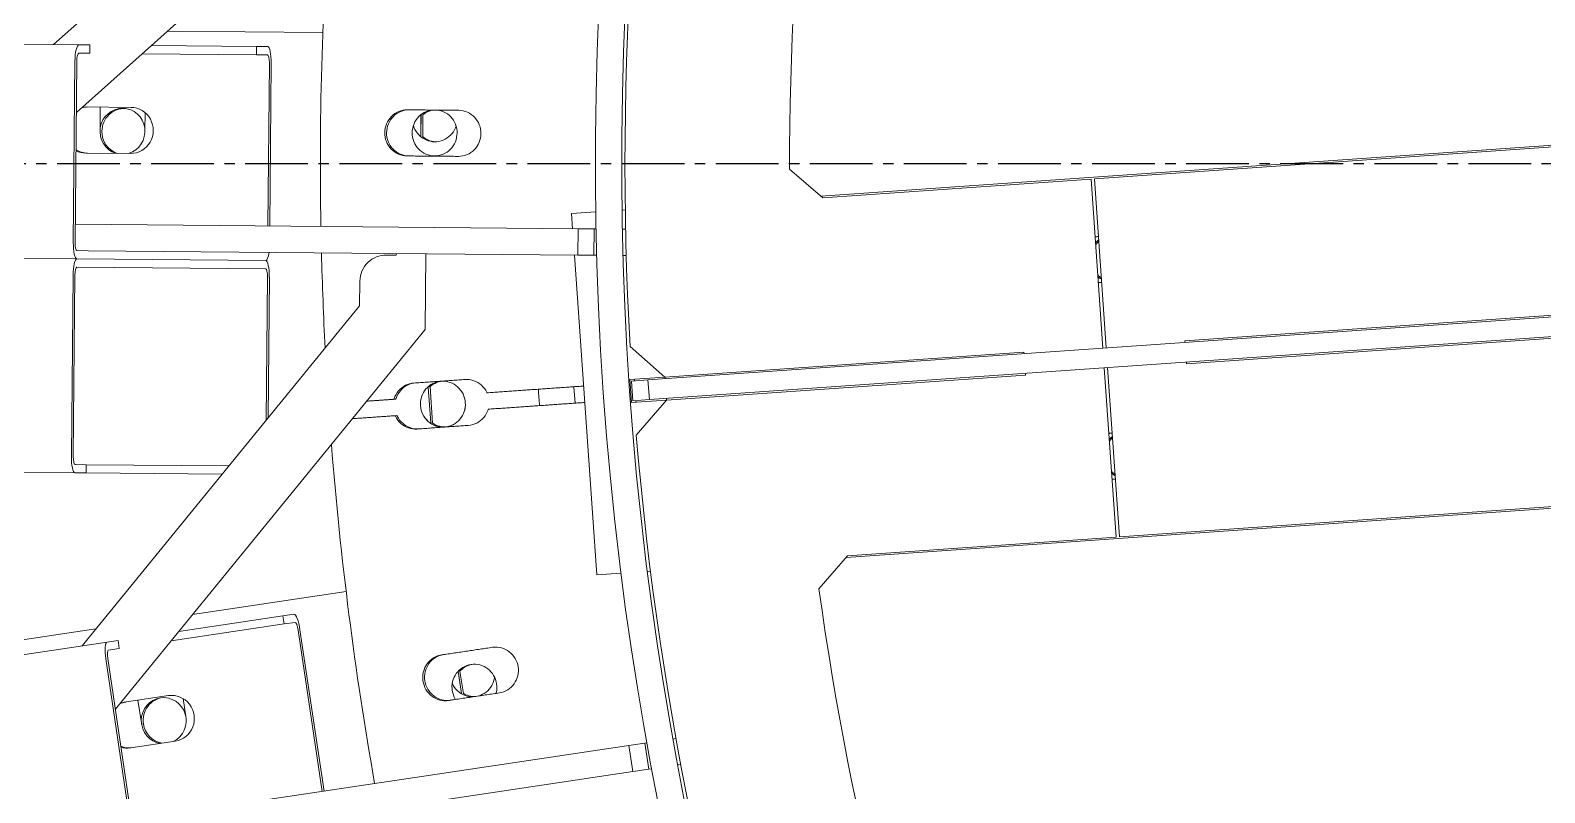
# Model space of a CAD drawing. Header units: millimetres. Extents: x -272986 to 200319, y -34579 to 49604.
# Drawn here: x 6626.9 to 7086.8, y 38257.1 to 38488.7 of the extents above; entities that cross this region are included whole.
import ezdxf

# ---------------------------------------------------------------- set-up
doc = ezdxf.new("R2010")
doc.units = ezdxf.units.MM
doc.linetypes.add('CENTER2', pattern=[28.575, 19.05, -3.175, 3.175, -3.175])
doc.linetypes.add('HIDDEN2', pattern=[4.7625, 3.175, -1.5875])
doc.layers.get('Defpoints').update_dxf_attribs({"color": 9})
for name, color, linetype in [('X 0001 M', 7, 'Continuous'), ('X 1001 M', 8, 'HIDDEN2'), ('X 2001 M', 1, 'CENTER2'), ('X 3001 D', 5, 'Continuous')]:
    doc.layers.add(name, color=color, linetype=linetype)
doc.layers.add('X 5999 H', color=7, linetype='Continuous', true_color=0xffffff)
doc.styles.add('BIT STD. 2.5', font='isocpeur.ttf', dxfattribs={"height": 2.5})
doc.styles.add('BIT STD. 3.0', font='isocpeur.ttf', dxfattribs={"height": 2.5})
doc.dimstyles.new('BIT STD. 2.5', dxfattribs={"dimtxt": 2.5, "dimasz": 2.5, "dimexe": 1, "dimexo": 0.75, "dimgap": 1, "dimtad": 1, "dimdec": 0, "dimdsep": 46, "dimtxsty": 'BIT STD. 2.5', "dimcen": 0, "dimadec": 0, "dimazin": 0, "dimtfac": 1, "dimtdec": 0, "dimtmove": 0, "dimatfit": 3, "dimfxl": 1, "dimtfill": 1, "dimlwd": -1, "dimlwe": -1, "dimarcsym": 0})
doc.dimstyles.new('BIT STD. 3.0', dxfattribs={"dimtxt": 3, "dimasz": 3, "dimexe": 1, "dimexo": 0.75, "dimgap": 1, "dimtad": 1, "dimdec": 0, "dimdsep": 46, "dimtxsty": 'BIT STD. 3.0', "dimcen": 0, "dimadec": 0, "dimazin": 0, "dimtfac": 1, "dimtdec": 0, "dimtmove": 0, "dimatfit": 3, "dimfxl": 1, "dimtfill": 1, "dimlwd": -1, "dimlwe": -1, "dimarcsym": 0})

# ---------------------------------------------------------------- blocks, each defined once
blk = doc.blocks.new('*D16')
at = {"layer": 'Defpoints', "color": 0, "transparency": 16777216}
for p in [(15597, 48479.15), (0, 38448.15), (15597, 38448.15)]:
    blk.add_point(p, dxfattribs=at)
at = {"layer": 'X 3001 D', "color": 0, "transparency": 16777216}
for p, q in [((0, 38493.15), (0, 48539.15)), ((15597, 38493.15), (15597, 48539.15)), ((150, 48479.15), (15447, 48479.15))]:
    blk.add_line(p, q, dxfattribs=at)
for points in [[(150, 48504.15), (150, 48454.15), (0, 48479.15)], [(15447, 48504.15), (15447, 48454.15), (15597, 48479.15)]]:
    blk.add_solid(points, dxfattribs=at)
at = {"layer": 'X 3001 D', "color": 0, "transparency": 16777216, "insert": (7798.5, 48629.15), "char_height": 150, "attachment_point": 5, "style": 'BIT STD. 2.5', "bg_fill": 3, "box_fill_scale": 1.1, "bg_fill_color": 256, "bg_fill_true_color": 13158600, "bg_fill_transparency": 0}
blk.add_mtext('INTERNAL TANK DIAMETER - %%C15597mm (20 PLATES ROUND)', dxfattribs=at)
blk = doc.blocks.new('A$C89218876')
at = {"layer": 'X 1001 M', "linetype": 'Continuous', "lineweight": 0}
for p, q in [((-55, -284.74), (-55, -929.92)), ((55, -929.92), (55, -284.74)), ((-3, -986.2), (-3, -289.98)), ((3, -289.98), (3, -986.2)), ((-54.5, -347.7), (-54.5, -846.7)), ((54.5, -347.7), (54.5, -846.7)), ((-3.5, -822.7), (-3.5, -621.7)), ((3.5, -822.7), (3.5, -621.7)), ((-3, -822.7), (-3.5, -822.7)), ((3, -822.7), (3.5, -822.7)), ((-54.5, -846.7), (-3, -846.7)), ((-3, -847.7), (-54.5, -847.7)), ((-54.5, -847.7), (-54.5, -929.42)), ((-36.93, -847.7), (-36.93, -846.7)), ((-22.93, -846.7), (-22.93, -847.7)), ((54.5, -846.7), (3, -846.7)), ((3, -847.7), (54.5, -847.7)), ((22.93, -847.7), (22.93, -846.7)), ((36.93, -846.7), (36.93, -847.7)), ((54.5, -847.7), (54.5, -929.42)), ((-3.5, -980.99), (-3.5, -871.7)), ((-3.5, -871.7), (-3, -871.7)), ((3.5, -871.7), (3, -871.7)), ((3.5, -980.99), (3.5, -871.7)), ((-54.5, -929.42), (-63.91, -938.83)), ((54.5, -929.42), (63.91, -938.83)), ((-3.5, -980.99), (-13.5, -990.91)), ((-3.5, -980.97), (-3, -980.97)), ((-3.5, -980.99), (-3.5, -991.69)), ((3, -980.97), (3.5, -980.97)), ((3.5, -991.69), (3.5, -980.99)), ((13.5, -990.91), (3.5, -980.99)), ((-3, -991.2), (-3, -986.2)), ((3, -986.2), (-3, -986.2)), ((3, -986.2), (3, -991.2)), ((106.28, -985.28), (106.33, -985.85)), ((106.33, -985.85), (106.36, -986.28)), ((114.3, -985.22), (114.24, -984.39)), ((114.32, -985.39), (114.3, -985.22)), ((-55, -989.47), (-55, -990.47)), ((-49.2, -990.34), (-49.24, -990.78)), ((-49.16, -989.78), (-49.2, -990.34)), ((-41.24, -991.14), (-41.23, -990.97)), ((-41.23, -990.97), (-41.16, -990.14)), ((-3.5, -990.34), (-3, -990.34)), ((3.5, -991.69), (-3.5, -991.69)), ((3, -991.2), (-3, -991.2)), ((3, -990.34), (3.5, -990.34)), ((55, -990.47), (55, -989.47)), ((115.01, -994.19), (114.94, -993.37)), ((106.99, -994.26), (107.03, -994.82)), ((115.01, -994.19), (107.03, -994.82)), ((107.03, -994.82), (107.41, -999.68)), ((115.39, -999.05), (115.01, -994.19)), ((-55, -998.49), (-55, -1005.82)), ((-49.91, -999.31), (-50.29, -1004.17)), ((-49.87, -998.76), (-49.91, -999.31)), ((-41.93, -999.94), (-49.91, -999.31)), ((-42.32, -1004.8), (-41.93, -999.94)), ((-41.93, -999.94), (-41.87, -999.12)), ((55, -1005.82), (55, -998.49)), ((107.41, -999.68), (115.39, -999.05)), ((119.39, -1151.89), (107.41, -999.68)), ((127.06, -1147.34), (115.39, -999.05)), ((-62.27, -1156.39), (-50.29, -1004.17)), ((-55, -1005.82), (-50.42, -1005.82)), ((-53.99, -1153.09), (-42.32, -1004.8)), ((-50.29, -1004.17), (-42.32, -1004.8)), ((-42.4, -1005.82), (55, -1005.82)), ((2.5, -1008.78), (-2.5, -1008.78)), ((-96.1, -1153.72), (-187.36, -1036.04)), ((-88.17, -1048.75), (-82.57, -1049.21)), ((-82.62, -1049.77), (-88.16, -1049.31)), ((-81.52, -1049.85), (-88.16, -1049.36)), ((-81.52, -1049.86), (-82.62, -1049.77)), ((-82.57, -1049.21), (-81.43, -1049.3)), ((-45.94, -1050.79), (-22.98, -1052.59)), ((85.57, -1154.55), (-22.98, -1052.59)), ((-5.59, -1052.36), (5.58, -1052.36)), ((5.4, -1052.92), (-5.42, -1052.92)), ((81.24, -1049.31), (82.57, -1049.21)), ((82.62, -1049.77), (81.33, -1049.87)), ((88.11, -1049.32), (81.34, -1049.88)), ((82.57, -1049.21), (88.12, -1048.75)), ((88.11, -1049.36), (82.62, -1049.77)), ((-198.86, -1053.85), (-117.16, -1159.2)), ((-46.14, -1059.8), (-46.64, -1059.76)), ((-46.38, -1062.79), (-46.14, -1059.8)), ((-2.5, -1063), (-2.5, -1063.56)), ((2.5, -1063), (2.5, -1063.56)), ((-31.55, -1071.98), (-39.03, -1071.39)), ((-31.55, -1071.98), (65.62, -1163.26)), ((-115.17, -1077.36), (-118.87, -1124.36)), ((54.78, -1082.11), (58.48, -1129.11)), ((-112.06, -1094.36), (-112.32, -1097.73)), ((-109.83, -1097.92), (-109.57, -1094.56)), ((-107.03, -1094.2), (-57.68, -1098.08)), ((-57.64, -1097.52), (-106.99, -1093.64)), ((114.76, -1093.02), (65.41, -1096.91)), ((65.46, -1097.47), (114.81, -1093.58)), ((-112.32, -1097.73), (-114.83, -1129.57)), ((-109.83, -1097.92), (-112.55, -1132.51)), ((-112.32, -1097.73), (-109.83, -1097.92)), ((0.51, -1102.09), (-42.19, -1098.73)), ((60.52, -1098.42), (60.78, -1101.78)), ((63.27, -1101.59), (63.01, -1098.22)), ((-47.26, -1099.46), (-51.76, -1156.65)), ((-47.26, -1099.46), (-51.76, -1156.65)), ((-44.77, -1099.66), (-49.27, -1156.85)), ((1.16, -1102.71), (-42.23, -1099.3)), ((60.78, -1101.78), (63.27, -1101.59)), ((60.78, -1101.78), (63.29, -1133.63)), ((63.27, -1101.59), (66, -1136.17)), ((14.21, -1114.97), (10.81, -1158.19)), ((16.55, -1117.16), (13.31, -1158.39)), ((-94.64, -1132.92), (-89.19, -1133.32)), ((83.75, -1133.77), (89.19, -1133.32)), ((-97.58, -1150.65), (-96.51, -1137.05)), ((-82.55, -1138.15), (-83.62, -1151.75)), ((83.62, -1151.75), (82.55, -1138.15)), ((96.51, -1137.05), (97.58, -1150.65)), ((-116.29, -1148.19), (-116.56, -1151.55)), ((-113.8, -1148.38), (-116.29, -1148.19)), ((-114.07, -1151.75), (-113.8, -1148.38)), ((-90.26, -1146.92), (-97.25, -1146.4)), ((-90.03, -1146.38), (-89.62, -1146.41)), ((-89.96, -1146.95), (-89.98, -1146.94)), ((90.26, -1146.92), (83.29, -1147.5)), ((90.41, -1146.35), (90.82, -1146.32)), ((90.57, -1146.9), (90.55, -1146.9)), ((-116.56, -1151.55), (-308.87, -3595.12)), ((-111.66, -1153.06), (-56.83, -1157.38)), ((-111.62, -1152.5), (-56.79, -1156.82)), ((-53.99, -1153.09), (-54.25, -1156.45)), ((67.25, -1152.05), (64.75, -1152.24)), ((64.75, -1152.24), (65.02, -1155.61)), ((67.51, -1155.41), (67.25, -1152.05)), ((70.05, -1155.77), (124.88, -1151.46)), ((70.09, -1156.34), (124.92, -1152.02)), ((-51.76, -1156.65), (-244.35, -3603.78)), ((-51.76, -1156.65), (-244.35, -3603.78)), ((7.97, -1162.48), (-46.86, -1158.16)), ((8.01, -1161.92), (-46.82, -1157.6)), ((10.55, -1161.55), (10.81, -1158.19)), ((10.81, -1158.19), (13.31, -1158.39)), ((13.31, -1158.39), (13.04, -1161.75)), ((60.81, -1158.74), (179.42, -2665.57)), ((65.02, -1155.61), (257.33, -3599.1)), ((13.04, -1161.75), (-179.57, -3609.09))]:
    blk.add_line(p, q, dxfattribs=at)
for centre, radius, start, end in [((0, 0), 992, 274.5, 316.99278), ((0, 0), 1000, 274.5, 316.99278), ((0, 0), 992, 227.00722, 274.5), ((0, 0), 1000, 227.00722, 274.5), ((0, 0), 941, 240.15222, 266.10582), ((0, 0), 941, 273.89418, 299.84778), ((0, 0), 991, 240.14454, 269.21948), ((0, 0), 991, 270.78052, 299.85546), ((0.07, 0.59), 1020.19, 269.85548, 270.13628), ((-0.02, 0.59), 1020.19, 269.8609, 270.14171), ((-38.4, -1063.42), 8, 175.5, 265.5), ((0, 0.03), 1083.53, 261.52232, 267.01528), ((0, 0.03), 1083.53, 270.52206, 276.01504), ((0, 0.03), 1083.53, 267.4385, 268.96997)]:
    blk.add_arc(centre, radius, start, end, dxfattribs=at)
for centre, major_axis, ratio, start_param, end_param in [((-29.93, -846.62), (-7, 0), 0.97437, 0.012038, 0.159326), ((-29.93, -842.57), (7, 0), 0.97437, -2.49118, -2.290304), ((-29.93, -842.57), (7, 0), 0.97437, -0.851288, -0.650413), ((-29.93, -846.62), (7, 0), 0.97437, -0.159326, -0.012038), ((29.93, -846.62), (-7, 0), 0.97437, 0.012038, 0.159326), ((29.93, -842.57), (7, 0), 0.97437, -2.49118, -2.290304), ((29.93, -842.57), (7, 0), 0.97437, -0.851288, -0.650413), ((29.93, -846.62), (7, 0), 0.97437, -0.159326, -0.012038), ((-107.07, -1094.76), (-4.98, 0.39), 0.224951, -1.570796, 0), ((-52.24, -1099.07), (4.98, -0.39), 0.224951, 0, 1.047198), ((-42.27, -1099.86), (-2.49, 0.2), 0.224951, -1.570796, 0), ((65.5, -1098.03), (-4.98, -0.39), 0.224951, -1.570796, 0), ((-89.35, -1139.59), (-6.91, 1.1), 0.97437, 0.041238, 1.645827), ((90.02, -1139.54), (-7, 0), 0.97437, 0.041238, 1.645827), ((-89.35, -1139.59), (6.91, -1.1), 0.97437, -1.492733, -0.23467), ((90.02, -1139.54), (7, 0), 0.97437, -1.492733, -0.23467), ((-111.57, -1151.94), (-4.98, 0.39), 0.224951, 0, 1.570796), ((-90.56, -1150.64), (-6.98, 0.55), 0.97437, 0, 0.288703), ((-90.56, -1150.64), (6.98, -0.55), 0.97437, -0.540658, 0), ((90.56, -1150.64), (-6.98, -0.55), 0.97437, 0, 0.288703), ((90.56, -1150.64), (6.98, 0.55), 0.97437, -0.540658, 0), ((-56.74, -1156.26), (4.98, -0.39), 0.224951, -1.570796, 0), ((-46.77, -1157.04), (-2.49, 0.2), 0.224951, 0, 1.570796), ((70, -1155.21), (-4.98, -0.39), 0.224951, 0, 1.570796), ((8.06, -1161.36), (2.49, -0.2), 0.224951, -1.570796, 0)]:
    blk.add_ellipse(centre, major_axis=major_axis, ratio=ratio, start_param=start_param, end_param=end_param, dxfattribs=at)
at = {"layer": 'X 1001 M', "linetype": 'Continuous', "lineweight": 0, "extrusion": (0, 0, -1)}
for centre, major_axis, ratio, start_param, end_param in [((-29.93, -843.13), (-7, 0), 0.97437, -0.733774, -0.55044), ((-29.93, -843.13), (-7, 0), 0.97437, -2.591153, -2.407819), ((29.93, -843.13), (-7, 0), 0.97437, -0.733774, -0.55044), ((29.93, -843.13), (-7, 0), 0.97437, -2.591153, -2.407819), ((-107.07, -1094.76), (-2.49, 0.2), 0.224951, 0, 1.570796), ((-42.27, -1099.86), (-4.98, 0.39), 0.224951, 0, 1.570796), ((65.5, -1098.03), (-2.49, -0.2), 0.224951, 0, 1.570796), ((-89.53, -1137.6), (-6.98, 0.55), 0.97437, 0, 3.141593), ((89.53, -1137.6), (-6.98, -0.55), 0.97437, 0, 3.141593), ((-89.44, -1140.15), (6.91, -1.1), 0.97437, 0.213375, 5.916741), ((90.02, -1140.1), (7, 0), 0.97437, 0.213375, 5.916741), ((-111.57, -1151.94), (-2.49, 0.2), 0.224951, -1.570796, 0), ((-90.6, -1151.2), (-6.98, 0.55), 0.97437, -0.173337, 0), ((-90.6, -1151.2), (6.98, -0.55), 0.97437, 0, 0.446983), ((90.6, -1151.2), (-6.98, -0.55), 0.97437, -0.173337, 0), ((90.6, -1151.2), (6.98, 0.55), 0.97437, 0, 0.446983), ((-56.74, -1156.26), (2.49, -0.2), 0.224951, 0, 1.570796), ((-46.77, -1157.04), (-4.98, 0.39), 0.224951, -1.570796, 0), ((70, -1155.21), (-2.49, -0.2), 0.224951, -1.570796, 0), ((8.06, -1161.36), (4.98, -0.39), 0.224951, 0, 1.570796)]:
    blk.add_ellipse(centre, major_axis=major_axis, ratio=ratio, start_param=start_param, end_param=end_param, dxfattribs=at)
at = {"layer": 'X 1001 M', "linetype": 'Continuous', "lineweight": 0}
for points, weights in [([(-2.5, -1035.23), (-2.5, -1020.31), (-2.5, -1005.82)], [1.01805551448, 1.02370601778, 1.02917412275]), ([(2.5, -1035.23), (2.5, -1020.31), (2.5, -1005.82)], [1.01805551448, 1.02370601778, 1.02917412275]), ([(-89.93, -1053.38), (-89.31, -1045.55), (-88.7, -1037.84)], [1.00148063242, 1.00188341011, 1.00223105296]), ([(-74.75, -1038.94), (-75.35, -1046.65), (-75.97, -1054.48)], [1.00223105072, 1.00188340822, 1.00148063093]), ([(74.75, -1038.94), (75.35, -1046.65), (75.97, -1054.48)], [1.00223105072, 1.00188340822, 1.00148063093]), ([(89.93, -1053.38), (89.31, -1045.55), (88.7, -1037.84)], [1.00148063242, 1.00188341011, 1.00223105296]), ([(-7, -1057.19), (-7, -1049.34), (-7, -1041.6)], [1.00148063141, 1.00188340883, 1.00223105145]), ([(7, -1057.19), (7, -1049.34), (7, -1041.6)], [1.00148063141, 1.00188340883, 1.00223105145]), ([(-2.5, -1071.83), (-2.5, -1067.68), (-2.5, -1063.56)], [1.00433904147, 1.00588860836, 1.00742545476]), ([(2.5, -1076.53), (2.5, -1070), (2.5, -1063.56)], [1.00258992056, 1.00502322731, 1.00742545476])]:
    blk.add_rational_spline(points, weights, degree=2, dxfattribs=at)
for points, knots in [([(-88.7, -1037.84), (-88.7, -1037.82), (-88.7, -1037.81), (-88.7, -1037.79), (-88.63, -1036.94), (-88.38, -1036.05), (-87.53, -1034.44), (-86.93, -1033.73), (-85.6, -1032.63), (-84.77, -1032.17), (-83.01, -1031.62), (-82.06, -1031.52), (-80.32, -1031.66), (-79.4, -1031.9), (-77.74, -1032.72), (-77, -1033.3), (-75.86, -1034.6), (-75.38, -1035.4), (-74.79, -1037.12), (-74.68, -1038.04), (-74.74, -1038.91), (-74.75, -1038.92), (-74.75, -1038.94)], [4.214319, 4.214319, 4.214319, 4.214319, 4.218897, 4.218897, 4.218897, 4.481428, 4.481428, 4.743958, 4.743958, 5.006489, 5.006489, 5.269019, 5.269019, 5.53155, 5.53155, 5.79408, 5.79408, 6.056611, 6.056611, 6.319142, 6.319142, 6.32372, 6.32372, 6.32372, 6.32372]), ([(88.7, -1037.84), (88.7, -1037.82), (88.7, -1037.81), (88.7, -1037.79), (88.63, -1036.94), (88.38, -1036.05), (87.53, -1034.44), (86.93, -1033.73), (85.6, -1032.63), (84.77, -1032.17), (83.01, -1031.62), (82.06, -1031.52), (80.32, -1031.66), (79.4, -1031.9), (77.74, -1032.72), (77, -1033.3), (75.86, -1034.6), (75.38, -1035.4), (74.79, -1037.12), (74.68, -1038.04), (74.74, -1038.91), (74.75, -1038.92), (74.75, -1038.94)], [4.214319, 4.214319, 4.214319, 4.214319, 4.218897, 4.218897, 4.218897, 4.481428, 4.481428, 4.743958, 4.743958, 5.006489, 5.006489, 5.269019, 5.269019, 5.53155, 5.53155, 5.79408, 5.79408, 6.056611, 6.056611, 6.319142, 6.319142, 6.32372, 6.32372, 6.32372, 6.32372]), ([(-89.2, -1044.11), (-89.07, -1043.55), (-88.86, -1042.98), (-88.16, -1041.65), (-87.56, -1040.94), (-86.23, -1039.83), (-85.41, -1039.38), (-83.64, -1038.82), (-82.7, -1038.73), (-80.95, -1038.87), (-80.04, -1039.11), (-78.38, -1039.93), (-77.63, -1040.51), (-76.49, -1041.81), (-76.01, -1042.61), (-75.43, -1044.33), (-75.32, -1045.25), (-75.38, -1046.1)], [2.209416, 2.209416, 2.209416, 2.209416, 2.381123, 2.381123, 2.643662, 2.643662, 2.906201, 2.906201, 3.16874, 3.16874, 3.43128, 3.43128, 3.693819, 3.693819, 3.956358, 3.956358, 4.218897, 4.218897, 4.218897, 4.218897]), ([(-83.98, -1038.95), (-83.8, -1039.02), (-83.63, -1039.1), (-82.64, -1039.6), (-81.9, -1040.18), (-80.76, -1041.48), (-80.29, -1042.28), (-79.71, -1044.01), (-79.6, -1044.93), (-79.67, -1045.78)], [3.3785901, 3.3785901, 3.3785901, 3.3785901, 3.4312796, 3.4312796, 3.6938187, 3.6938187, 3.9563578, 3.9563578, 4.218897, 4.218897, 4.218897, 4.218897]), ([(-7, -1041.6), (-7, -1041.58), (-7, -1041.57), (-7, -1041.55), (-6.99, -1040.7), (-6.81, -1039.79), (-6.09, -1038.12), (-5.55, -1037.36), (-4.31, -1036.16), (-3.53, -1035.64), (-2.61, -1035.27), (-2.56, -1035.25), (-2.5, -1035.23)], [4.2143186, 4.2143186, 4.2143186, 4.2143186, 4.218897, 4.218897, 4.218897, 4.4814276, 4.4814276, 4.7439582, 4.7439582, 5.0064888, 5.0064888, 5.0235275, 5.0235275, 5.0235275, 5.0235275]), ([(7, -1041.6), (7, -1041.58), (7, -1041.57), (7, -1041.55), (6.99, -1040.7), (6.81, -1039.79), (6.09, -1038.12), (5.55, -1037.36), (4.31, -1036.16), (3.53, -1035.64), (2.61, -1035.27), (2.56, -1035.25), (2.5, -1035.23)], [4.2143186, 4.2143186, 4.2143186, 4.2143186, 4.218897, 4.218897, 4.218897, 4.4814276, 4.4814276, 4.7439582, 4.7439582, 5.0064888, 5.0064888, 5.0235275, 5.0235275, 5.0235275, 5.0235275]), ([(89.76, -1051.27), (89.73, -1051.29), (89.7, -1051.3), (88.84, -1051.74), (87.91, -1051.99), (86.15, -1052.14), (85.2, -1052.04), (83.42, -1051.48), (82.59, -1051.02), (81.25, -1049.91), (80.65, -1049.18), (79.8, -1047.56), (79.55, -1046.66), (79.42, -1044.95), (79.53, -1044.03), (80.11, -1042.3), (80.58, -1041.5), (81.72, -1040.2), (82.46, -1039.62), (84.12, -1038.79), (85.03, -1038.54), (86.78, -1038.4), (87.72, -1038.49), (88.67, -1038.78), (88.72, -1038.8), (88.78, -1038.82)], [0.784706, 0.784706, 0.784706, 0.784706, 0.794469, 0.794469, 1.059292, 1.059292, 1.324115, 1.324115, 1.588938, 1.588938, 1.853761, 1.853761, 2.118584, 2.118584, 2.381123, 2.381123, 2.643662, 2.643662, 2.906201, 2.906201, 3.16874, 3.16874, 3.43128, 3.43128, 3.448414, 3.448414, 3.448414, 3.448414]), ([(83.88, -1038.94), (84.08, -1038.99), (84.28, -1039.04), (85.36, -1039.38), (86.19, -1039.83), (87.52, -1040.94), (88.12, -1041.65), (88.89, -1043.11), (89.12, -1043.82), (89.23, -1044.52)], [3.3722804, 3.3722804, 3.3722804, 3.3722804, 3.4312796, 3.4312796, 3.6938187, 3.6938187, 3.9563578, 3.9563578, 4.1697876, 4.1697876, 4.1697876, 4.1697876]), ([(7, -1049.25), (6.95, -1049.97), (6.79, -1050.72), (6.14, -1052.26), (5.6, -1053.03), (4.36, -1054.25), (3.57, -1054.78), (1.84, -1055.48), (0.9, -1055.66), (-0.87, -1055.66), (-1.81, -1055.48), (-3.54, -1054.78), (-4.33, -1054.25), (-5.58, -1053.03), (-6.11, -1052.26), (-6.82, -1050.57), (-6.99, -1049.65), (-6.98, -1047.94), (-6.8, -1047.03), (-6.08, -1045.36), (-5.54, -1044.6), (-4.3, -1043.4), (-3.51, -1042.87), (-1.8, -1042.18), (-0.86, -1042.01), (0.89, -1042.01), (1.82, -1042.18), (3.54, -1042.87), (4.33, -1043.4), (5.57, -1044.6), (6.11, -1045.36), (6.78, -1046.91), (6.95, -1047.68), (7, -1048.42)], [0.046548, 0.046548, 0.046548, 0.046548, 0.264823, 0.264823, 0.529646, 0.529646, 0.794469, 0.794469, 1.059292, 1.059292, 1.324115, 1.324115, 1.588938, 1.588938, 1.853761, 1.853761, 2.118584, 2.118584, 2.381123, 2.381123, 2.643662, 2.643662, 2.906201, 2.906201, 3.16874, 3.16874, 3.43128, 3.43128, 3.693819, 3.693819, 3.956358, 3.956358, 4.181204, 4.181204, 4.181204, 4.181204]), ([(0.8, -1042.06), (1.42, -1042.13), (2.05, -1042.29), (3.5, -1042.87), (4.29, -1043.39), (5.53, -1044.59), (6.07, -1045.35), (6.79, -1047.02), (6.97, -1047.93), (6.98, -1048.79)], [3.2501484, 3.2501484, 3.2501484, 3.2501484, 3.4312796, 3.4312796, 3.6938187, 3.6938187, 3.9563578, 3.9563578, 4.218897, 4.218897, 4.218897, 4.218897]), ([(-75.38, -1046.1), (-75.44, -1046.96), (-75.68, -1047.86), (-76.52, -1049.49), (-77.12, -1050.22), (-78.45, -1051.34), (-79.28, -1051.8), (-81.06, -1052.37), (-82.02, -1052.47), (-83.78, -1052.33), (-84.7, -1052.08), (-86.37, -1051.25), (-87.12, -1050.66), (-88.26, -1049.34), (-88.74, -1048.53), (-89.2, -1047.12), (-89.31, -1046.55), (-89.35, -1045.99)], [0, 0, 0, 0, 0.264823, 0.264823, 0.529646, 0.529646, 0.794469, 0.794469, 1.059292, 1.059292, 1.324115, 1.324115, 1.588938, 1.588938, 1.853761, 1.853761, 2.018961, 2.018961, 2.018961, 2.018961]), ([(-89.3, -1045.43), (-89.26, -1045.99), (-89.16, -1046.55), (-88.77, -1047.72), (-88.48, -1048.3), (-88.12, -1048.83)], [2.1999338, 2.1999338, 2.1999338, 2.1999338, 2.3651316, 2.3651316, 2.5531671, 2.5531671, 2.5531671, 2.5531671]), ([(-79.67, -1045.78), (-79.73, -1046.64), (-79.98, -1047.54), (-80.83, -1049.16), (-81.43, -1049.89), (-82.77, -1051), (-83.6, -1051.47), (-84.67, -1051.8), (-84.85, -1051.85), (-85.03, -1051.89)], [0, 0, 0, 0, 0.264823, 0.264823, 0.529646, 0.529646, 0.794469, 0.794469, 0.8477735, 0.8477735, 0.8477735, 0.8477735]), ([(-81.48, -1049.35), (-81.04, -1048.89), (-80.65, -1048.36), (-79.99, -1047.08), (-79.75, -1046.3), (-79.65, -1045.54)], [3.7672679, 3.7672679, 3.7672679, 3.7672679, 3.9540733, 3.9540733, 4.1857418, 4.1857418, 4.1857418, 4.1857418]), ([(-6.98, -1048.55), (-6.95, -1049.32), (-6.78, -1050.11), (-6.2, -1051.48), (-5.84, -1052.07), (-5.42, -1052.58)], [2.1334632, 2.1334632, 2.1334632, 2.1334632, 2.3651316, 2.3651316, 2.5618896, 2.5618896, 2.5618896, 2.5618896]), ([(5.4, -1052.58), (5.83, -1052.07), (6.19, -1051.48), (6.77, -1050.11), (6.94, -1049.31), (6.97, -1048.55)], [3.7568531, 3.7568531, 3.7568531, 3.7568531, 3.9540733, 3.9540733, 4.1857418, 4.1857418, 4.1857418, 4.1857418]), ([(79.48, -1045.56), (79.57, -1046.32), (79.81, -1047.1), (80.47, -1048.38), (80.86, -1048.91), (81.29, -1049.37)], [2.1334632, 2.1334632, 2.1334632, 2.1334632, 2.3651316, 2.3651316, 2.5513409, 2.5513409, 2.5513409, 2.5513409]), ([(89.31, -1045.57), (89.31, -1046.26), (89.2, -1046.98), (88.69, -1048.53), (88.21, -1049.34), (87.07, -1050.66), (86.32, -1051.25), (85.3, -1051.76), (85.1, -1051.84), (84.91, -1051.92)], [0.0580051, 0.0580051, 0.0580051, 0.0580051, 0.264823, 0.264823, 0.529646, 0.529646, 0.794469, 0.794469, 0.854613, 0.854613, 0.854613, 0.854613]), ([(88.07, -1048.83), (88.43, -1048.31), (88.73, -1047.72), (89.16, -1046.42), (89.27, -1045.7), (89.27, -1045.01)], [3.7655976, 3.7655976, 3.7655976, 3.7655976, 3.9540733, 3.9540733, 4.1608896, 4.1608896, 4.1608896, 4.1608896]), ([(-89.88, -1052.82), (-89.95, -1053.66), (-89.85, -1054.58), (-89.28, -1056.3), (-88.8, -1057.11), (-87.66, -1058.43), (-86.91, -1059.02), (-85.24, -1059.85), (-84.32, -1060.1), (-82.56, -1060.24), (-81.61, -1060.14), (-79.83, -1059.58), (-79, -1059.11), (-77.66, -1057.99), (-77.07, -1057.26), (-76.23, -1055.65), (-75.99, -1054.76), (-75.93, -1053.92)], [0.004513, 0.004513, 0.004513, 0.004513, 0.264815, 0.264815, 0.52963, 0.52963, 0.794446, 0.794446, 1.059261, 1.059261, 1.324076, 1.324076, 1.588891, 1.588891, 1.853706, 1.853706, 2.114008, 2.114008, 2.114008, 2.114008]), ([(6.98, -1048.79), (6.98, -1049.65), (6.81, -1050.56), (6.1, -1052.26), (5.56, -1053.03), (4.32, -1054.25), (3.53, -1054.78), (1.8, -1055.48), (0.86, -1055.65), (-0.27, -1055.65), (-0.52, -1055.64), (-0.77, -1055.61)], [0, 0, 0, 0, 0.264823, 0.264823, 0.529646, 0.529646, 0.794469, 0.794469, 1.059292, 1.059292, 1.13319, 1.13319, 1.13319, 1.13319]), ([(89.88, -1052.82), (89.95, -1053.66), (89.85, -1054.58), (89.28, -1056.3), (88.8, -1057.11), (87.66, -1058.43), (86.91, -1059.02), (85.24, -1059.85), (84.32, -1060.1), (82.56, -1060.24), (81.61, -1060.14), (79.83, -1059.58), (79, -1059.11), (77.66, -1057.99), (77.07, -1057.26), (76.23, -1055.65), (75.99, -1054.76), (75.93, -1053.92)], [0.004513, 0.004513, 0.004513, 0.004513, 0.264815, 0.264815, 0.52963, 0.52963, 0.794446, 0.794446, 1.059261, 1.059261, 1.324076, 1.324076, 1.588891, 1.588891, 1.853706, 1.853706, 2.114008, 2.114008, 2.114008, 2.114008]), ([(-75.97, -1054.48), (-76.04, -1055.32), (-76.28, -1056.21), (-77.11, -1057.82), (-77.71, -1058.55), (-79.04, -1059.67), (-79.87, -1060.14), (-81.65, -1060.7), (-82.6, -1060.8), (-84.36, -1060.66), (-85.29, -1060.41), (-86.96, -1059.58), (-87.7, -1058.99), (-88.85, -1057.68), (-89.32, -1056.86), (-89.89, -1055.14), (-89.99, -1054.22), (-89.93, -1053.38)], [2.104891, 2.104891, 2.104891, 2.104891, 2.365195, 2.365195, 2.630009, 2.630009, 2.894824, 2.894824, 3.159639, 3.159639, 3.424453, 3.424453, 3.689268, 3.689268, 3.954082, 3.954082, 4.214386, 4.214386, 4.214386, 4.214386]), ([(-7, -1056.63), (-7, -1057.47), (-6.83, -1058.37), (-6.13, -1060.05), (-5.59, -1060.82), (-4.34, -1062.04), (-3.55, -1062.57), (-2.63, -1062.95), (-2.56, -1062.97), (-2.5, -1063)], [0.0045134, 0.0045134, 0.0045134, 0.0045134, 0.2648152, 0.2648152, 0.5296304, 0.5296304, 0.7944455, 0.7944455, 0.813638, 0.813638, 0.813638, 0.813638]), ([(-2.5, -1063.56), (-2.56, -1063.54), (-2.63, -1063.51), (-3.55, -1063.14), (-4.34, -1062.61), (-5.59, -1061.39), (-6.13, -1060.61), (-6.83, -1058.94), (-7, -1058.04), (-7, -1057.19)], [3.4052612, 3.4052612, 3.4052612, 3.4052612, 3.4244531, 3.4244531, 3.6892677, 3.6892677, 3.9540823, 3.9540823, 4.2143859, 4.2143859, 4.2143859, 4.2143859]), ([(7, -1056.63), (7, -1057.47), (6.83, -1058.37), (6.13, -1060.05), (5.59, -1060.82), (4.34, -1062.04), (3.55, -1062.57), (2.63, -1062.95), (2.56, -1062.97), (2.5, -1063)], [0.0045134, 0.0045134, 0.0045134, 0.0045134, 0.2648152, 0.2648152, 0.5296304, 0.5296304, 0.7944455, 0.7944455, 0.813638, 0.813638, 0.813638, 0.813638]), ([(2.5, -1063.56), (2.56, -1063.54), (2.63, -1063.51), (3.55, -1063.14), (4.34, -1062.61), (5.59, -1061.39), (6.13, -1060.61), (6.83, -1058.94), (7, -1058.04), (7, -1057.19)], [3.4052612, 3.4052612, 3.4052612, 3.4052612, 3.4244531, 3.4244531, 3.6892677, 3.6892677, 3.9540823, 3.9540823, 4.2143859, 4.2143859, 4.2143859, 4.2143859]), ([(75.97, -1054.48), (76.04, -1055.32), (76.28, -1056.21), (77.11, -1057.82), (77.71, -1058.55), (79.04, -1059.67), (79.87, -1060.14), (81.65, -1060.7), (82.6, -1060.8), (84.36, -1060.66), (85.29, -1060.41), (86.96, -1059.58), (87.7, -1058.99), (88.85, -1057.68), (89.32, -1056.86), (89.89, -1055.14), (89.99, -1054.22), (89.93, -1053.38)], [2.104891, 2.104891, 2.104891, 2.104891, 2.365195, 2.365195, 2.630009, 2.630009, 2.894824, 2.894824, 3.159639, 3.159639, 3.424453, 3.424453, 3.689268, 3.689268, 3.954082, 3.954082, 4.214386, 4.214386, 4.214386, 4.214386])]:
    blk.add_open_spline(points, degree=3, knots=knots, dxfattribs=at)
blk = doc.blocks.new('*D112')
at = {"layer": 'Defpoints', "color": 0, "transparency": 16777216}
for p in [(8798.5, 40255.47), (6798.5, 38448.15), (8798.5, 38448.15)]:
    blk.add_point(p, dxfattribs=at)
at = {"layer": 'X 3001 D', "color": 0, "transparency": 16777216}
for p, q in [((6798.5, 38493.15), (6798.5, 40315.47)), ((8798.5, 38493.15), (8798.5, 40315.47)), ((6978.5, 40255.47), (8618.5, 40255.47))]:
    blk.add_line(p, q, dxfattribs=at)
for points in [[(6978.5, 40285.47), (6978.5, 40225.47), (6798.5, 40255.47)], [(8618.5, 40285.47), (8618.5, 40225.47), (8798.5, 40255.47)]]:
    blk.add_solid(points, dxfattribs=at)
at = {"layer": 'X 3001 D', "color": 0, "transparency": 16777216, "char_height": 150, "width": 1410, "attachment_point": 5, "style": 'BIT STD. 3.0', "bg_fill": 3, "box_fill_scale": 1.1, "bg_fill_color": 256, "bg_fill_true_color": 13158600, "bg_fill_transparency": 0}
for s, insert in [('%%C2000 HUB', (7798.5, 40390.53)), ('(O.D)', (7798.5, 40105.47))]:
    blk.add_mtext(s, dxfattribs=dict(at, insert=insert))
blk = doc.blocks.new('*D200')
at = {"layer": 'Defpoints', "color": 0, "transparency": 16777216}
for p in [(15496.45, 40510.8), (15166.1, 40422.29), (17479.73, 39295.14), (-1697.65, 38448.15), (18712.74, 38448.15)]:
    blk.add_point(p, dxfattribs=at)
at = {"layer": 'X 3001 D', "color": 0, "transparency": 16777216}
blk.add_line((15539.91, 40522.45), (17243.52, 40978.93), dxfattribs=at)
blk.add_arc((7798.5, 38448.15), 9718.21, 0.884366, 14.115634, dxfattribs=at)
for points in [[(17199.07, 40811.93), (17247.47, 40824.5), (17185.57, 40963.4)], [(17540.55, 38598.33), (17490.55, 38597.95), (17516.71, 38448.15)]]:
    blk.add_solid(points, dxfattribs=at)
at = {"layer": 'X 3001 D', "color": 0, "transparency": 16777216, "insert": (17459.75, 40383.85), "char_height": 150, "attachment_point": 5, "rotation": 281.3296, "style": 'BIT STD. 2.5', "bg_fill": 3, "box_fill_scale": 1.1, "bg_fill_color": 256, "bg_fill_true_color": 13158600, "bg_fill_transparency": 0}
blk.add_mtext('15° - {\\C7;N12} ', dxfattribs=at)
blk = doc.blocks.new('*D201')
at = {"layer": 'Defpoints', "color": 0, "transparency": 16777216}
for p in [(15287.38, 41173.87), (14966.01, 41056.9), (17846.02, 39622.53), (-1697.65, 38448.15), (18712.74, 38448.15)]:
    blk.add_point(p, dxfattribs=at)
at = {"layer": 'X 3001 D', "color": 0, "transparency": 16777216}
blk.add_line((15329.67, 41189.27), (17360.74, 41928.52), dxfattribs=at)
blk.add_arc((7798.5, 38448.15), 10115.92, 0.849596, 19.150404, dxfattribs=at)
for points in [[(17331.06, 41758.29), (17378.17, 41775.04), (17304.36, 41907.99)], [(17938.31, 38598.33), (17888.31, 38597.96), (17914.42, 38448.15)]]:
    blk.add_solid(points, dxfattribs=at)
at = {"layer": 'X 3001 D', "color": 0, "transparency": 16777216, "insert": (17628.66, 41355.11), "char_height": 150, "attachment_point": 5, "rotation": 286.474, "style": 'BIT STD. 2.5', "bg_fill": 3, "box_fill_scale": 1.1, "bg_fill_color": 256, "bg_fill_true_color": 13158600, "bg_fill_transparency": 0}
blk.add_mtext('20° - {\\C7;N11}', dxfattribs=at)
blk = doc.blocks.new('*D202')
at = {"layer": 'Defpoints', "color": 0, "transparency": 16777216}
for p in [(14700.29, 42432.9), (18343.02, 40307.43), (-1697.65, 38448.15), (7798.5, 38448.15), (18712.74, 38448.15)]:
    blk.add_point(p, dxfattribs=at)
at = {"layer": 'X 3001 D', "color": 0, "transparency": 16777216}
blk.add_line((14739.26, 42455.4), (17123.16, 43831.74), dxfattribs=at)
blk.add_arc((7798.5, 38448.15), 10707.19, 0.802679, 29.197321, dxfattribs=at)
for points in [[(17123.55, 43658.97), (17167.02, 43683.66), (17071.2, 43801.74)], [(18529.64, 38598.32), (18479.64, 38597.97), (18505.69, 38448.15)]]:
    blk.add_solid(points, dxfattribs=at)
at = {"layer": 'X 3001 D', "color": 0, "transparency": 16777216, "insert": (17449.47, 43388.98), "char_height": 150, "attachment_point": 5, "rotation": 297.1103, "style": 'BIT STD. 2.5', "bg_fill": 3, "box_fill_scale": 1.1, "bg_fill_color": 256, "bg_fill_true_color": 13158600, "bg_fill_transparency": 0}
blk.add_mtext('30° {\\C7;N10}', dxfattribs=at)
blk = doc.blocks.new('*D206')
at = {"layer": 'Defpoints', "color": 0, "transparency": 16777216}
for p in [(7798.5, 48049.63), (5189.74, 31280.64), (5072.77, 30959.26), (6721.99, 29238.05), (7798.5, 29039.7)]:
    blk.add_point(p, dxfattribs=at)
at = {"layer": 'X 3001 D', "color": 0, "transparency": 16777216}
blk.add_line((5057.38, 30916.98), (4606.5, 29678.19), dxfattribs=at)
blk.add_arc((7798.5, 38448.15), 9272.79, 250.926847, 269.073153, dxfattribs=at)
for points in [[(4760.02, 29660.85), (4776.74, 29707.97), (4627.02, 29734.57)], [(7648.71, 29201.56), (7648.3, 29151.57), (7798.5, 29175.35)]]:
    blk.add_solid(points, dxfattribs=at)
at = {"layer": 'X 3001 D', "color": 0, "transparency": 16777216, "insert": (5284.72, 29662.98), "char_height": 150, "attachment_point": 5, "rotation": 344.0321, "style": 'BIT STD. 2.5', "bg_fill": 3, "box_fill_scale": 1.1, "bg_fill_color": 256, "bg_fill_true_color": 13158600, "bg_fill_transparency": 0}
blk.add_mtext('20° - {\\C7;N05}', dxfattribs=at)
blk = doc.blocks.new('*D207')
at = {"layer": 'Defpoints', "color": 0, "transparency": 16777216}
for p in [(-1697.65, 38448.15), (18712.74, 38448.15), (-1494.55, 37361.94), (629.78, 35838.94), (308.4, 35721.97)]:
    blk.add_point(p, dxfattribs=at)
at = {"layer": 'X 3001 D', "color": 0, "transparency": 16777216}
blk.add_line((266.11, 35706.58), (-1049.94, 35227.58), dxfattribs=at)
blk.add_arc((7798.5, 38448.15), 9356.31, 180.918573, 199.081427, dxfattribs=at)
for points in [[(-1581.61, 38297.95), (-1531.61, 38298.35), (-1557.81, 38448.15)], [(-1020.17, 35397.82), (-1067.29, 35381.1), (-993.56, 35248.1)]]:
    blk.add_solid(points, dxfattribs=at)
at = {"layer": 'X 3001 D', "color": 0, "transparency": 16777216, "insert": (-1094.56, 36009.89), "char_height": 150, "attachment_point": 5, "rotation": 285.3323, "style": 'BIT STD. 2.5', "bg_fill": 3, "box_fill_scale": 1.1, "bg_fill_color": 256, "bg_fill_true_color": 13158600, "bg_fill_transparency": 0}
blk.add_mtext('20° - {\\C7;N01}', dxfattribs=at)
blk = doc.blocks.new('*D208')
at = {"layer": 'Defpoints', "color": 0, "transparency": 16777216}
for p in [(309.62, 41173.87), (489.1, 41108.55), (-996.69, 39476.16), (-1697.65, 38448.15), (18712.74, 38448.15)]:
    blk.add_point(p, dxfattribs=at)
at = {"layer": 'X 3001 D', "color": 0, "transparency": 16777216}
blk.add_line((267.33, 41189.27), (-578.92, 41497.28), dxfattribs=at)
blk.add_arc((7798.5, 38448.15), 8855.07, 160.970571, 179.029429, dxfattribs=at)
for points in [[(-596.21, 41343.72), (-549.08, 41327.02), (-522.54, 41476.76)], [(-1030.3, 38597.93), (-1080.29, 38598.35), (-1056.57, 38448.15)]]:
    blk.add_solid(points, dxfattribs=at)
at = {"layer": 'X 3001 D', "color": 0, "transparency": 16777216, "insert": (-852.91, 40892.6), "char_height": 150, "attachment_point": 5, "rotation": 74.2224, "style": 'BIT STD. 2.5', "bg_fill": 3, "box_fill_scale": 1.1, "bg_fill_color": 256, "bg_fill_true_color": 13158600, "bg_fill_transparency": 0}
blk.add_mtext('20° - {\\C7;N07}', dxfattribs=at)
blk = doc.blocks.new('*D209')
at = {"layer": 'Defpoints', "color": 0, "transparency": 16777216}
for p in [(2783.55, 44641.1), (2998.77, 44375.31), (-1159.79, 41186.97), (-1697.65, 38448.15), (18712.74, 38448.15)]:
    blk.add_point(p, dxfattribs=at)
at = {"layer": 'X 3001 D', "color": 0, "transparency": 16777216}
blk.add_line((2755.23, 44676.07), (1865.51, 45774.77), dxfattribs=at)
blk.add_arc((7798.5, 38448.15), 9367.61, 129.917465, 179.082535, dxfattribs=at)
for points in [[(1771.57, 45652.12), (1803.35, 45613.52), (1903.27, 45728.15)], [(-1542.91, 38597.94), (-1592.91, 38598.34), (-1569.11, 38448.15)]]:
    blk.add_solid(points, dxfattribs=at)
at = {"layer": 'X 3001 D', "color": 0, "transparency": 16777216, "insert": (1329.89, 45409.31), "char_height": 150, "attachment_point": 5, "rotation": 42.8995, "style": 'BIT STD. 2.5', "bg_fill": 3, "box_fill_scale": 1.1, "bg_fill_color": 256, "bg_fill_true_color": 13158600, "bg_fill_transparency": 0}
blk.add_mtext('51° - {\\C7;N02}', dxfattribs=at)
blk = doc.blocks.new('*D210')
at = {"layer": 'Defpoints', "color": 0, "transparency": 16777216}
for p in [(7798.5, 48049.63), (6198.72, 47520.93), (3813.75, 45349.93), (3909.25, 45184.52), (7798.5, 29039.7)]:
    blk.add_point(p, dxfattribs=at)
at = {"layer": 'X 3001 D', "color": 0, "transparency": 16777216}
blk.add_line((3791.25, 45388.91), (3162.13, 46478.58), dxfattribs=at)
blk.add_arc((7798.5, 38448.15), 9212.75, 90.932888, 119.067112, dxfattribs=at)
for points in [[(7648.3, 47684.67), (7648.71, 47634.67), (7798.5, 47660.89)], [(3334.96, 46478.81), (3310.31, 46522.31), (3192.13, 46426.62)]]:
    blk.add_solid(points, dxfattribs=at)
at = {"layer": 'X 3001 D', "color": 0, "transparency": 16777216, "insert": (3709.26, 46854.07), "char_height": 150, "attachment_point": 5, "rotation": 25.9416, "style": 'BIT STD. 2.5', "bg_fill": 3, "box_fill_scale": 1.1, "bg_fill_color": 256, "bg_fill_true_color": 13158600, "bg_fill_transparency": 0}
blk.add_mtext('{\\C7;N06} - 30°', dxfattribs=at)
blk = doc.blocks.new('*D435')
at = {"layer": 'Defpoints', "color": 0, "transparency": 16777216}
for p in [(-1697.65, 38448.15), (18712.74, 38448.15), (18508.5, 38139.19), (14424.32, 37876.49), (15619.75, 37771.9)]:
    blk.add_point(p, dxfattribs=at)
at = {"layer": 'X 3001 D', "color": 0, "transparency": 16777216}
for p, q in [((15664.58, 37767.98), (18532.35, 37517.08)), ((18458.45, 37372.98), (18356.73, 36373.14))]:
    blk.add_line(p, q, dxfattribs=at)
for start, end in [(355.809059, 359.190941), (354.190941, 355)]:
    blk.add_arc((7890.24, 38448.15), 10622.76, start, end, dxfattribs=at)
for points in [[(18486.94, 38298.33), (18536.94, 38297.97), (18513, 38448.15)], [(18509.51, 37669.83), (18459.67, 37673.83), (18472.57, 37522.31)]]:
    blk.add_solid(points, dxfattribs=at)
at = {"layer": 'X 3001 D', "color": 0, "transparency": 16777216, "insert": (18273.22, 36886.73), "char_height": 150, "attachment_point": 5, "rotation": 84.1909, "style": 'BIT STD. 2.5', "bg_fill": 3, "box_fill_scale": 1.1, "bg_fill_color": 256, "bg_fill_true_color": 13158600, "bg_fill_transparency": 0}
blk.add_mtext('5° - {\\C7;MH01}', dxfattribs=at)
blk = doc.blocks.new('*D437')
at = {"layer": 'Defpoints', "color": 0, "transparency": 16777216}
for p in [(-1697.65, 38448.15), (18712.74, 38448.15), (14088.47, 34043.86, 0), (18614.9, 33782.41), (15367.38, 33148.36, 0)]:
    blk.add_point(p, dxfattribs=at)
at = {"layer": 'X 3001 D', "color": 0, "transparency": 16777216}
for p, q in [((18757.74, 38448.15), (19638.3, 38448.15)), ((15404.24, 33122.55), (17497.09, 31657.12))]:
    blk.add_line(p, q, dxfattribs=at)
blk.add_arc((7798.5, 38448.15), 11779.8, 325.72959, 359.27041, dxfattribs=at)
for points in [[(19552.34, 38298.31), (19602.34, 38297.99), (19578.3, 38448.15)], [(17553.77, 31800.74), (17512.63, 31829.16), (17447.94, 31691.53)]]:
    blk.add_solid(points, dxfattribs=at)
at = {"layer": 'X 3001 D', "color": 0, "transparency": 16777216, "insert": (18904.34, 34946.49), "char_height": 150, "attachment_point": 5, "rotation": 72.5, "style": 'BIT STD. 2.5', "bg_fill": 3, "box_fill_scale": 1.1, "bg_fill_color": 256, "bg_fill_true_color": 13158600, "bg_fill_transparency": 0}
blk.add_mtext('35°', dxfattribs=at)
blk = doc.blocks.new('*D469')
at = {"layer": 'Defpoints', "color": 0, "transparency": 16777216}
for p in [(7798.5, 48049.63), (7598.52, 47039.89), (7237.07, 46477.04), (7271.94, 45978.26), (7798.5, 29039.7)]:
    blk.add_point(p, dxfattribs=at)
at = {"layer": 'X 3001 D', "color": 0, "transparency": 16777216}
blk.add_line((7233.93, 46521.93), (7194.82, 47081.14), dxfattribs=at)
for start, end in [(90, 94), (87.999906, 88.999953), (95.000047, 96.000094)]:
    blk.add_arc((7798.5, 38448.15), 8594.07, start, end, dxfattribs=at)
for points in [[(7948.28, 47015.91), (7948.71, 47065.91), (7798.5, 47042.22)], [(7047.51, 47034.44), (7051.43, 46984.59), (7199.01, 47021.28)]]:
    blk.add_solid(points, dxfattribs=at)
at = {"layer": 'X 3001 D', "color": 0, "transparency": 16777216, "insert": (7493.86, 47171.9), "char_height": 150, "attachment_point": 5, "rotation": 2, "style": 'BIT STD. 2.5', "bg_fill": 3, "box_fill_scale": 1.1, "bg_fill_color": 256, "bg_fill_true_color": 13158600, "bg_fill_transparency": 0}
blk.add_mtext('4.00°', dxfattribs=at)

msp = doc.modelspace()

# ---------------------------------------------------------------- hatches: boundary and pattern name
at = {"layer": 'X 5999 H'}
h = msp.add_hatch(dxfattribs=at)
h.set_pattern_fill('ANSI31', color=9)
h.set_pattern_definition([(45, (25000, 0), (-2.24506403, 2.24506403), [])])
edge = h.paths.add_edge_path()
edge.add_arc((7798.4957, 38448.1402), 7825.6047, 2.59310195, 94.99996544, ccw=False)
edge.add_line((15616.0872, 38802.1919), (15658.4432, 38804.11))
edge.add_arc((7798.4957, 38448.1402), 7825.6047, 274.95448705, 357.39914168)
edge.add_line((15616.0392, 38093.0303), (15658.3937, 38091.1063))
edge.add_arc((7798.4974, 38448.1368), 7868.0011, 274.95447724, 357.39916567, ccw=False)
edge.add_arc((7798.4953, 38448.14), 7868.0046, 2.59310269, 274.95162181)
edge.add_arc((7798.4957, 38448.1402), 7825.6047, 2.59952649, 274.95161898)

# ---------------------------------------------------------------- linework, layer by layer
at = {"layer": 'X 0001 M', "linetype": 'Continuous'}
for centre, radius, start, end in [((7798.4953, 38448.14), 7868.0046, 2.59310269, 274.95162181), ((7798.4957, 38448.1402), 7825.6047, 2.59952649, 274.95161898)]:
    msp.add_arc(centre, radius, start, end, dxfattribs=at)
at = {"layer": 'X 2001 M'}
msp.add_line((18712.7368, 38448.1453), (-1697.6528, 38448.1453), dxfattribs=at)

# ---------------------------------------------------------------- block references
at = {"layer": 'X 1001 M', "rotation": 273.9910714243701}
msp.add_blockref('A$C89218876', (7798.5, 38448.1453), dxfattribs=at)

# ---------------------------------------------------------------- next in the draw order: dimensions: what is measured, and where the dimension line sits
at = {"layer": 'X 3001 D'}
dim = msp.add_linear_dim(base=(15597, 48479.1483), p1=(0, 38448.1453), p2=(15597, 38448.1453), text='INTERNAL TANK DIAMETER - %%C<>mm (20 PLATES ROUND)', dimstyle='BIT STD. 2.5', dxfattribs=at)
dim.commit()
dim.dimension.update_dxf_attribs({"geometry": '*D16', "text_midpoint": (7798.5, 48629.1483)})

# ---------------------------------------------------------------- next in the draw order: linework, layer by layer
msp.add_circle((7798.5, 38448.1453), 7798.5)

# ---------------------------------------------------------------- next in the draw order: dimensions: what is measured, and where the dimension line sits
dim = msp.add_linear_dim(base=(8798.5, 40255.4683), p1=(6798.5, 38448.1453), p2=(8798.5, 38448.1453), text='%%C<> HUB\\X (O.D)', dimstyle='BIT STD. 3.0', dxfattribs=at)
dim.commit()
dim.dimension.update_dxf_attribs({"geometry": '*D112', "text_midpoint": (7798.5, 40255.4683)})

# ---------------------------------------------------------------- next in the draw order: dimensions: what is measured, and where the dimension line sits
dim = msp.add_angular_dim_2l(base=(17479.7259, 39295.1428), line1=((15166.0992, 40422.2876), (15496.4459, 40510.8037)), line2=((18712.7368, 38448.1453), (-1697.6528, 38448.1453)), text='<> - {\\C7;N12} ', dimstyle='BIT STD. 2.5', override={"dimscale": 0, "dimjust": 1}, dxfattribs=at)
dim.commit()
dim.dimension.update_dxf_attribs({"geometry": '*D200', "text_midpoint": (17459.7546, 40383.8515)})

# ---------------------------------------------------------------- next in the draw order: dimensions: what is measured, and where the dimension line sits
dim = msp.add_angular_dim_2l(base=(17846.0206, 39622.5321), line1=((14966.0055, 41056.904), (15287.3803, 41173.8749)), line2=((18712.7368, 38448.1453), (-1697.6528, 38448.1453)), text='<> - {\\C7;N11}', dimstyle='BIT STD. 2.5', override={"dimscale": 0, "dimjust": 1}, dxfattribs=at)
dim.commit()
dim.dimension.update_dxf_attribs({"geometry": '*D201', "text_midpoint": (17628.6619, 41355.1126)})

# ---------------------------------------------------------------- next in the draw order: dimensions: what is measured, and where the dimension line sits
dim = msp.add_angular_dim_2l(base=(18343.0225, 40307.4292), line1=((7798.5, 38448.1453), (14700.2895, 42432.8953)), line2=((18712.7368, 38448.1453), (-1697.6528, 38448.1453)), text='<> {\\C7;N10}', dimstyle='BIT STD. 2.5', override={"dimscale": 0, "dimjust": 1}, dxfattribs=at)
dim.commit()
dim.dimension.update_dxf_attribs({"geometry": '*D202', "text_midpoint": (17449.4709, 43388.9769)})

# ---------------------------------------------------------------- next in the draw order: dimensions: what is measured, and where the dimension line sits
dim = msp.add_angular_dim_2l(base=(6721.9943, 29238.0508), line1=((5189.7414, 31280.6399), (5072.7705, 30959.265)), line2=((7798.5, 48049.6266), (7798.5, 29039.7)), text='<> - {\\C7;N05}', dimstyle='BIT STD. 2.5', override={"dimscale": 0, "dimjust": 2}, dxfattribs=at)
dim.commit()
dim.dimension.update_dxf_attribs({"geometry": '*D206', "text_midpoint": (5284.7245, 29662.9777)})

# ---------------------------------------------------------------- next in the draw order: dimensions: what is measured, and where the dimension line sits
dim = msp.add_angular_dim_2l(base=(-1494.5482, 37361.9438), line1=((629.7757, 35838.9431), (308.4008, 35721.9722)), line2=((18712.7368, 38448.1453), (-1697.6528, 38448.1453)), text='<> - {\\C7;N01}', dimstyle='BIT STD. 2.5', override={"dimscale": 0}, dxfattribs=at)
dim.commit()
dim.dimension.update_dxf_attribs({"geometry": '*D207', "text_midpoint": (-1224.8062, 35974.176), "dimtype": 162})

# ---------------------------------------------------------------- next in the draw order: dimensions: what is measured, and where the dimension line sits
dim = msp.add_angular_dim_2l(base=(-996.6916, 39476.1558), line1=((489.1009, 41108.549), (309.6197, 41173.8749)), line2=((18712.7368, 38448.1453), (-1697.6528, 38448.1453)), text='<> - {\\C7;N07}', dimstyle='BIT STD. 2.5', override={"dimscale": 0, "dimjust": 2}, dxfattribs=at)
dim.commit()
dim.dimension.update_dxf_attribs({"geometry": '*D208', "text_midpoint": (-852.9138, 40892.5991)})

# ---------------------------------------------------------------- next in the draw order: dimensions: what is measured, and where the dimension line sits
dim = msp.add_angular_dim_2l(base=(-1159.7905, 41186.9696), line1=((2998.7732, 44375.3144), (2783.5456, 44641.0983)), line2=((18712.7368, 38448.1453), (-1697.6528, 38448.1453)), text='<> - {\\C7;N02}', dimstyle='BIT STD. 2.5', override={"dimscale": 0, "dimjust": 2}, dxfattribs=at)
dim.commit()
dim.dimension.update_dxf_attribs({"geometry": '*D209', "text_midpoint": (1329.8928, 45409.3095)})

# ---------------------------------------------------------------- next in the draw order: dimensions: what is measured, and where the dimension line sits
dim = msp.add_angular_dim_2l(base=(6198.7229, 47520.9319), line1=((3909.25, 45184.5239), (3813.75, 45349.9348)), line2=((7798.5, 48049.6266), (7798.5, 29039.7)), text='{\\C7;N06} - <>', dimstyle='BIT STD. 2.5', override={"dimscale": 0, "dimjust": 1}, dxfattribs=at)
dim.commit()
dim.dimension.update_dxf_attribs({"geometry": '*D210', "text_midpoint": (3709.2597, 46854.071)})

# ---------------------------------------------------------------- next in the draw order: dimensions: what is measured, and where the dimension line sits
dim = msp.add_angular_dim_2l(base=(18508.5037, 38139.1854), line1=((15619.7521, 37771.9005), (14424.3185, 37876.4874)), line2=((18712.7368, 38448.1453), (-1697.6528, 38448.1453)), text='<> - {\\C7;MH01}', dimstyle='BIT STD. 2.5', dxfattribs=at)
dim.commit()
dim.dimension.update_dxf_attribs({"geometry": '*D435', "text_midpoint": (18273.2237, 36886.7277)})

# ---------------------------------------------------------------- next in the draw order: dimensions: what is measured, and where the dimension line sits
dim = msp.add_angular_dim_2l(base=(18614.8981, 33782.4066), line1=((14088.4715, 34043.8599, 0), (15367.3765, 33148.3609, 0)), line2=((18712.7368, 38448.1453), (-1697.6528, 38448.1453)), dimstyle='BIT STD. 2.5', dxfattribs=at)
dim.commit()
dim.dimension.update_dxf_attribs({"geometry": '*D437', "text_midpoint": (18904.339, 34946.4877)})

# ---------------------------------------------------------------- next in the draw order: dimensions: what is measured, and where the dimension line sits
at = {"layer": 'X 3001 D', "color": 150}
dim = msp.add_angular_dim_2l(base=(7598.5249, 47039.8891), line1=((7271.9433, 45978.2576), (7237.065, 46477.0396)), line2=((7798.5, 48049.6266), (7798.5, 29039.7)), dimstyle='BIT STD. 2.5', override={"dimadec": 2}, dxfattribs=at)
dim.commit()
dim.dimension.update_dxf_attribs({"geometry": '*D469', "text_midpoint": (7493.8598, 47171.8985)})

doc.saveas('drawing.dxf')
